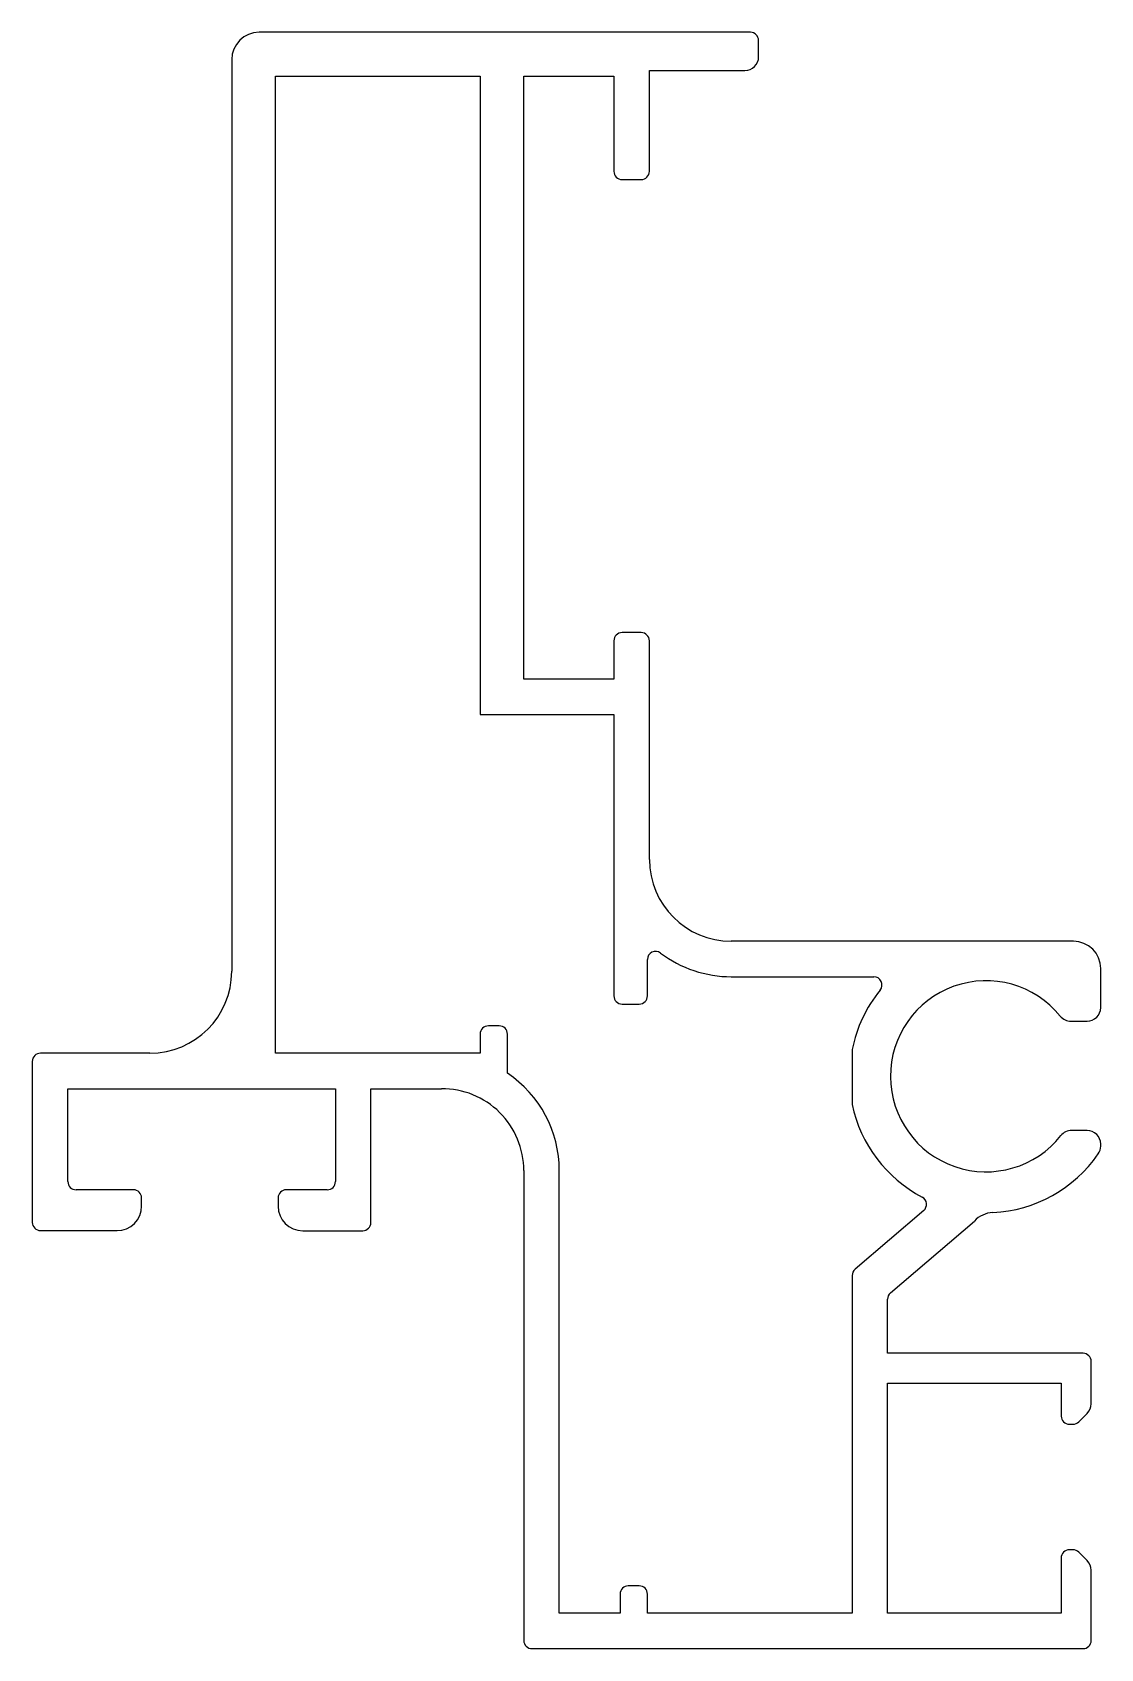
# Model space of a CAD drawing. Extents: x 522.4 to 561.5, y 651.9 to 711.1.
import ezdxf

# ---------------------------------------------------------------- set-up
doc = ezdxf.new("R2010")
doc.units = 0
doc.layers.get('0').update_dxf_attribs({"linetype": 'CONTINUOUS'})

msp = doc.modelspace()

# ---------------------------------------------------------------- linework, layer by layer
for p, q in [((548.687, 711.073), (530.687, 711.073)), ((548.987, 710.178), (548.987, 710.773)), ((529.687, 710.073), (529.687, 676.673)), ((531.287, 709.473), (538.787, 709.473)), ((531.287, 673.673), (531.287, 709.473)), ((538.787, 709.473), (538.787, 686.076)), ((540.387, 709.473), (543.686, 709.473)), ((540.387, 687.377), (540.387, 709.473)), ((543.686, 709.473), (543.686, 705.98)), ((544.986, 709.678), (548.487, 709.678)), ((544.986, 705.98), (544.986, 709.678)), ((543.986, 705.68), (544.686, 705.68)), ((543.686, 688.78), (543.686, 687.377)), ((544.686, 689.08), (543.986, 689.08)), ((544.986, 680.773), (544.986, 688.78)), ((543.686, 687.377), (540.387, 687.377)), ((538.787, 686.076), (543.685, 686.076)), ((543.685, 686.076), (543.685, 675.774)), ((560.516, 677.774), (547.986, 677.774)), ((544.913, 675.774), (544.913, 677.103)), ((547.986, 676.474), (553.206, 676.474)), ((561.516, 675.343), (561.516, 676.774)), ((543.985, 675.474), (544.613, 675.474)), ((539.487, 674.673), (539.087, 674.673)), ((560.426, 674.843), (561.016, 674.843)), ((538.787, 674.373), (538.787, 673.673)), ((539.787, 672.94), (539.787, 674.373)), ((522.383, 673.373), (522.383, 667.473)), ((526.687, 673.673), (522.683, 673.673)), ((538.787, 673.673), (531.287, 673.673)), ((552.414, 673.81), (552.414, 671.796)), ((523.686, 672.373), (533.486, 672.373)), ((523.686, 668.969), (523.686, 672.373)), ((533.486, 672.373), (533.486, 668.969)), ((534.786, 667.469), (534.786, 672.373)), ((534.786, 672.373), (537.366, 672.373)), ((561.016, 670.843), (560.451, 670.843)), ((561.516, 670.266), (561.516, 670.343)), ((540.386, 669.373), (540.386, 652.157)), ((541.686, 653.157), (541.686, 669.373)), ((526.086, 668.669), (523.986, 668.669)), ((533.186, 668.669), (531.686, 668.669)), ((526.386, 668.073), (526.386, 668.369)), ((531.386, 668.369), (531.386, 668.069)), ((555.033, 667.909), (552.519, 665.755)), ((553.814, 664.89), (556.89, 667.524)), ((522.683, 667.173), (525.486, 667.173)), ((532.286, 667.169), (534.486, 667.169)), ((552.414, 665.528), (552.413, 653.157)), ((553.709, 662.679), (553.709, 664.662)), ((560.871, 662.679), (553.709, 662.679)), ((561.171, 660.831), (561.171, 662.379)), ((553.709, 653.159), (553.709, 661.579)), ((553.709, 661.579), (560.071, 661.579)), ((560.071, 661.579), (560.071, 660.379)), ((560.714, 660.167), (561.024, 660.477)), ((560.371, 660.079), (560.502, 660.079)), ((560.068, 655.179), (560.068, 653.159)), ((560.502, 655.479), (560.368, 655.479)), ((561.024, 655.081), (560.714, 655.391)), ((561.171, 652.157), (561.171, 654.728)), ((543.913, 653.857), (543.913, 653.157)), ((544.613, 654.157), (544.213, 654.157)), ((544.913, 653.157), (544.913, 653.857)), ((560.068, 653.159), (553.709, 653.159)), ((543.913, 653.157), (541.686, 653.157)), ((552.413, 653.157), (544.913, 653.157)), ((540.686, 651.857), (560.871, 651.857))]:
    msp.add_line(p, q)
for centre, radius, start, end in [((530.687, 710.073), 1, 90, 180), ((548.687, 710.773), 0.3, 0, 90), ((548.487, 710.178), 0.5, 270, 0), ((543.986, 705.98), 0.3, 180, 270), ((544.686, 705.98), 0.3, 270, 360), ((543.986, 688.78), 0.3, 90, 180), ((544.686, 688.78), 0.3, 0, 90), ((547.986, 680.774), 3, 180.01189, 270), ((560.516, 676.774), 1, 0, 90), ((545.213, 677.103), 0.3, 52.94014, 180), ((547.986, 680.774), 4.3, 232.94014, 270), ((526.687, 676.673), 3, 270, 0), ((553.206, 676.174), 0.3, 320.84801, 90), ((557.316, 672.827), 3.5, 38.97878, 321.61319), ((543.985, 675.774), 0.3, 180, 270), ((544.613, 675.774), 0.3, 270, 0), ((557.316, 672.827), 5, 140.84801, 168.66123), ((561.016, 675.343), 0.5, 270, 360), ((539.087, 674.373), 0.3, 90, 180), ((539.487, 674.373), 0.3, 360, 90), ((560.426, 675.343), 0.5, 218.97878, 270), ((522.683, 673.373), 0.3, 90, 180), ((537.386, 669.373), 4.3, 360, 56.05391), ((537.386, 669.373), 3, 0.00341, 90.37729), ((557.306, 672.827), 5, 191.90754, 242.25165), ((560.451, 670.343), 0.5, 90, 141.61319), ((561.016, 670.343), 0.5, 0, 90), ((557.316, 672.827), 5, 272.85404, 325.30787), ((561.016, 670.266), 0.5, 325.30787, 0), ((523.986, 668.969), 0.3, 180, 270), ((526.086, 668.369), 0.3, 360, 90), ((531.686, 668.369), 0.3, 90, 180), ((533.186, 668.969), 0.3, 270, 360), ((525.486, 668.073), 0.9, 270, 360), ((532.286, 668.069), 0.9, 180, 270), ((554.838, 668.137), 0.3, 310.57186, 62.25165), ((522.683, 667.473), 0.3, 180, 270), ((534.486, 667.469), 0.3, 270, 0), ((557.615, 666.835), 1, 92.85404, 136.42702), ((552.714, 665.528), 0.3, 130.57186, 179.99828), ((554.009, 664.662), 0.3, 130.57186, 180), ((560.871, 662.379), 0.3, 0, 90), ((560.371, 660.379), 0.3, 180, 270), ((560.671, 660.831), 0.5, 315, 360), ((560.502, 660.379), 0.3, 270, 315), ((560.368, 655.179), 0.3, 90, 180), ((560.502, 655.179), 0.3, 45, 90), ((560.671, 654.728), 0.5, 0, 45), ((544.213, 653.857), 0.3, 90, 180), ((544.613, 653.857), 0.3, 0, 90), ((540.686, 652.157), 0.3, 180, 270), ((560.871, 652.157), 0.3, 270, 0)]:
    msp.add_arc(centre, radius, start, end)

doc.saveas('drawing.dxf')
